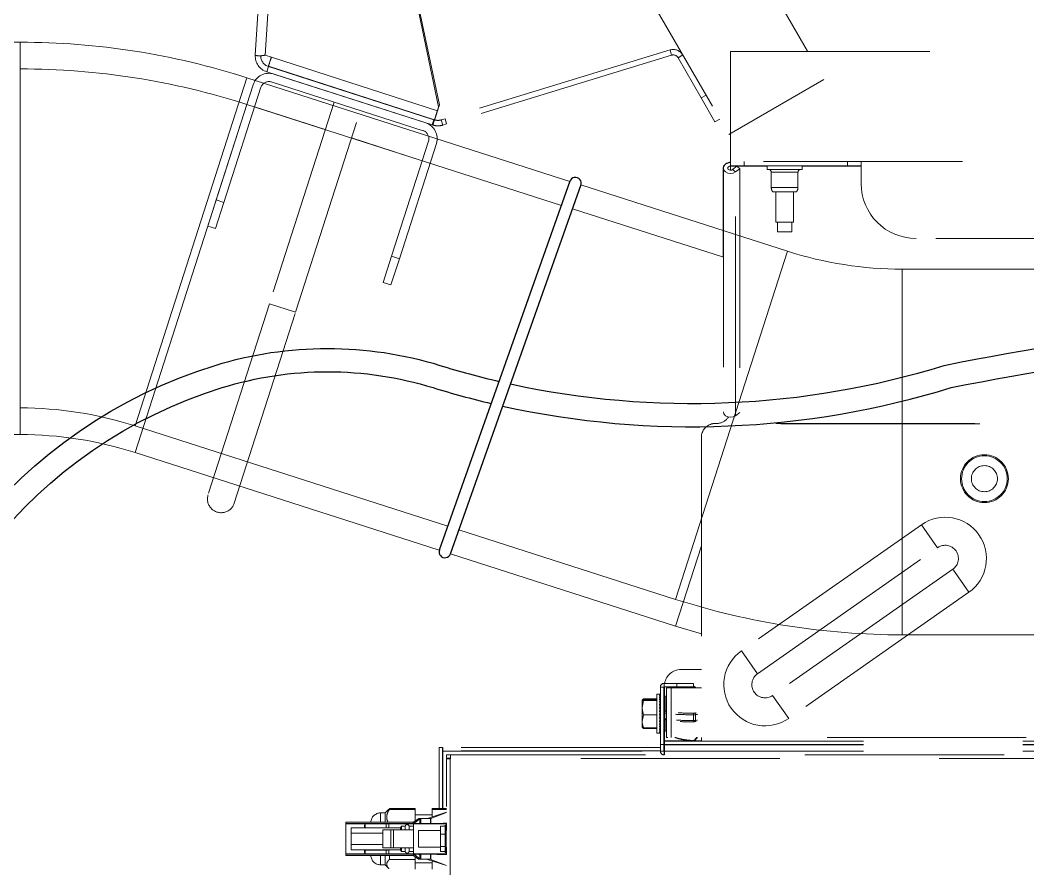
# Model space of a CAD drawing. Header units: feet. Extents: x 0.3 to 98.5, y -18.6 to 31.5.
# Drawn here: x 60.674 to 61.306, y 6.044 to 6.577 of the extents above; entities that cross this region are included whole.
import ezdxf

# ---------------------------------------------------------------- set-up
doc = ezdxf.new("R2010")
doc.units = ezdxf.units.FT
doc.header["$MEASUREMENT"] = 0
doc.linetypes.add('DASHED2', pattern=[0.375, 0.25, -0.125])
for name, color, linetype in [('S-STEL-ANGL', 3, 'Continuous'), ('S-TRACKER TABLE', 252, 'Continuous'), ('STRINGS', 30, 'Continuous')]:
    doc.layers.add(name, color=color, linetype=linetype)

msp = doc.modelspace()

# ---------------------------------------------------------------- linework, layer by layer
at = {"layer": 'S-STEL-ANGL', "flags": 128}
for points in [[(61.01889, 6.4761), (60.93684, 6.24436)], [(61.02575, 6.47367), (60.94371, 6.24193)]]:
    msp.add_lwpolyline(points, dxfattribs=at)
at = {"layer": 'S-STEL-ANGL'}
for centre, start, end in [((61.02228, 6.47478), 338.80398, 162.20548), ((60.94031, 6.24325), 158.80398, 342.20548)]:
    msp.add_arc(centre, 0.00364, start, end, dxfattribs=at)
at = {"layer": 'S-TRACKER TABLE', "linetype": 'DASHED2', "lineweight": 15, "ltscale": 0.5}
for p, q in [((60.88056, 7.05559), (61.1783, 6.53987)), ((60.82076, 7.02106), (61.11851, 6.50535)), ((60.82133, 6.55524), (60.84735, 6.95736)), ((60.82752, 6.55514), (60.85161, 6.92735)), ((60.93643, 6.52263), (60.85161, 6.92735)), ((60.93688, 6.52403), (60.85206, 6.92875)), ((60.83145, 6.55387), (60.82752, 6.55514)), ((60.93567, 6.52026), (60.83145, 6.55387)), ((61.08168, 6.55844), (60.94043, 6.51526)), ((61.08269, 6.55514), (60.94143, 6.51196)), ((61.08269, 6.55514), (61.08168, 6.55844)), ((61.08669, 6.55357), (61.08968, 6.55529)), ((61.10128, 6.52829), (61.08669, 6.55357)), ((61.11971, 6.5574), (61.11971, 6.48836)), ((61.11971, 6.5574), (61.71521, 6.5574)), ((60.8285, 6.54471), (60.82956, 6.54799)), ((60.93348, 6.51464), (60.82956, 6.54799)), ((60.83063, 6.55152), (60.82958, 6.54823)), ((60.82961, 6.5483), (60.82958, 6.54823)), ((60.82963, 6.54822), (60.82958, 6.54823)), ((60.83067, 6.55159), (60.82961, 6.5483)), ((60.82961, 6.5483), (60.82965, 6.54829)), ((60.82963, 6.54821), (60.93385, 6.5146)), ((60.83067, 6.55159), (60.83063, 6.55152)), ((60.83067, 6.55159), (60.83071, 6.55158)), ((60.93242, 6.51135), (60.8285, 6.54471)), ((60.92829, 6.51268), (60.83297, 6.54327)), ((60.81995, 6.53658), (60.79674, 6.46426)), ((60.82488, 6.53499), (60.80167, 6.46268)), ((60.92671, 6.50775), (60.83139, 6.53834)), ((61.1783, 6.53987), (61.11851, 6.50535)), ((60.87352, 6.53406), (60.87347, 6.5339)), ((60.8899, 6.52862), (60.88995, 6.52876)), ((61.10128, 6.52829), (61.10427, 6.53002)), ((61.10991, 6.51334), (61.10128, 6.52829)), ((60.87083, 6.52568), (60.83022, 6.39913)), ((60.93643, 6.52263), (60.93567, 6.52026)), ((60.93688, 6.52403), (60.93612, 6.52166)), ((60.93643, 6.52263), (60.93688, 6.52403)), ((60.84665, 6.39386), (60.88727, 6.52041)), ((60.93491, 6.51789), (60.93385, 6.5146)), ((60.93395, 6.51487), (60.93501, 6.51815)), ((60.93403, 6.51497), (60.93509, 6.51825)), ((60.93501, 6.51815), (60.93491, 6.51789)), ((60.93499, 6.51816), (60.93501, 6.51815)), ((60.93509, 6.51825), (60.93503, 6.51827)), ((60.93567, 6.52026), (60.93612, 6.52166)), ((60.93616, 6.52177), (60.93618, 6.52183)), ((60.93616, 6.52177), (60.93616, 6.52177)), ((60.93242, 6.51135), (60.93348, 6.51464)), ((60.93242, 6.51135), (60.93276, 6.51124)), ((60.93276, 6.51124), (60.93382, 6.51453)), ((60.93348, 6.51464), (60.93382, 6.51453)), ((60.93395, 6.51487), (60.93385, 6.5146)), ((60.9339, 6.51471), (60.93389, 6.51471)), ((60.9339, 6.51471), (60.93403, 6.51497)), ((60.93403, 6.51497), (60.93399, 6.51498)), ((60.93795, 6.5145), (60.94043, 6.51526)), ((60.93896, 6.5112), (60.93795, 6.5145)), ((60.93896, 6.5112), (60.94143, 6.51196)), ((60.94143, 6.51196), (60.94043, 6.51526)), ((61.1129, 6.51507), (61.10991, 6.51334)), ((60.93006, 6.50123), (60.90685, 6.42892)), ((60.93499, 6.49965), (60.91178, 6.42734)), ((61.11501, 6.48423), (61.11501, 6.42828)), ((61.11517, 6.48423), (61.11517, 6.33121)), ((61.71526, 6.48836), (61.1195, 6.48836)), ((61.1195, 6.48836), (61.1195, 6.48766)), ((61.11966, 6.48766), (61.1195, 6.48766)), ((61.11966, 6.48836), (61.11966, 6.4829)), ((61.20162, 6.4856), (61.11966, 6.4856)), ((61.11966, 6.48555), (61.14273, 6.48555)), ((61.12088, 6.48329), (61.12358, 6.48536)), ((61.12358, 6.48536), (61.12553, 6.48387)), ((61.12829, 6.48836), (61.12829, 6.4856)), ((61.16451, 6.48555), (61.20162, 6.48555)), ((61.19299, 6.4856), (61.19299, 6.48836)), ((61.20162, 6.47462), (61.20162, 6.48836)), ((61.12088, 6.48329), (61.12283, 6.4818)), ((61.12283, 6.4818), (61.12553, 6.48387)), ((61.12283, 6.32878), (61.12283, 6.4818)), ((61.12553, 6.48387), (61.12553, 6.33085)), ((61.14275, 6.48336), (61.1645, 6.48336)), ((61.14523, 6.48163), (61.14523, 6.47203)), ((61.14523, 6.48163), (61.16201, 6.48163)), ((61.16201, 6.47203), (61.16201, 6.48163)), ((61.14523, 6.47203), (61.16201, 6.47203)), ((61.14619, 6.46934), (61.16106, 6.46934)), ((61.14814, 6.46934), (61.14814, 6.45027)), ((61.1591, 6.45027), (61.1591, 6.46934)), ((60.79674, 6.46426), (60.79146, 6.44783)), ((60.80167, 6.46268), (60.79639, 6.44625)), ((60.80167, 6.46268), (60.79674, 6.46426)), ((60.79639, 6.44625), (60.79146, 6.44783)), ((61.1591, 6.45027), (61.14814, 6.45027)), ((61.14913, 6.45027), (61.14913, 6.44424)), ((61.15811, 6.44424), (61.15811, 6.45027)), ((61.15811, 6.44424), (61.14913, 6.44424)), ((61.59862, 6.4401), (61.23614, 6.4401)), ((60.90685, 6.42892), (60.90157, 6.41249)), ((60.91178, 6.42734), (60.9065, 6.4109)), ((60.91178, 6.42734), (60.90685, 6.42892)), ((60.9065, 6.4109), (60.90157, 6.41249)), ((60.83022, 6.39913), (60.79171, 6.27916)), ((60.84665, 6.39386), (60.83022, 6.39913)), ((60.80814, 6.27388), (60.84665, 6.39386)), ((61.12553, 6.33085), (61.12283, 6.32878)), ((61.72626, 6.32377), (61.1085, 6.32377)), ((61.11103, 6.3239), (61.11, 6.3239)), ((61.72311, 6.32394), (61.11181, 6.32394)), ((61.10137, 6.31527), (61.10137, 6.15788)), ((61.23957, 6.26035), (61.12646, 6.18115)), ((61.23957, 6.26035), (61.24967, 6.24593)), ((61.13656, 6.16673), (61.24967, 6.24593)), ((61.25918, 6.23235), (61.14606, 6.15315)), ((61.25918, 6.23235), (61.26927, 6.21793)), ((61.26927, 6.21793), (61.15616, 6.13873)), ((61.12646, 6.18115), (61.13656, 6.16673)), ((61.10137, 6.16937), (61.08851, 6.16937)), ((61.07772, 6.15842), (61.07562, 6.15842)), ((61.07562, 6.15842), (61.07562, 6.11819)), ((61.07772, 6.15842), (61.07772, 6.11819)), ((61.07794, 6.15864), (61.07794, 6.16074)), ((61.09633, 6.16074), (61.07794, 6.16074)), ((61.09633, 6.15864), (61.07794, 6.15864)), ((61.07815, 6.15864), (61.07815, 6.15261)), ((61.07945, 6.15788), (61.07945, 6.12682)), ((61.07945, 6.15788), (61.10137, 6.15788)), ((61.08243, 6.15788), (61.08243, 6.12682)), ((61.08597, 6.15864), (61.08597, 6.16074)), ((61.09633, 6.16074), (61.09633, 6.15864)), ((61.09645, 6.15873), (61.09645, 6.15873)), ((61.09645, 6.15788), (61.09645, 6.15873)), ((61.09771, 6.15788), (61.09771, 6.15797)), ((61.06424, 6.15038), (61.06423, 6.15035)), ((61.06423, 6.13309), (61.06423, 6.15033)), ((61.065, 6.14996), (61.06423, 6.14547)), ((61.065, 6.15102), (61.06455, 6.15057)), ((61.07334, 6.15102), (61.065, 6.15102)), ((61.07334, 6.1507), (61.065, 6.1507)), ((61.07334, 6.14996), (61.065, 6.14996)), ((61.07549, 6.15398), (61.07334, 6.15398)), ((61.07334, 6.15398), (61.07334, 6.12947)), ((61.07554, 6.15394), (61.07505, 6.15394)), ((61.07554, 6.1536), (61.07505, 6.1536)), ((61.07554, 6.15289), (61.07505, 6.15289)), ((61.07554, 6.15185), (61.07505, 6.15185)), ((61.07554, 6.1505), (61.07505, 6.1505)), ((61.07554, 6.14888), (61.07505, 6.14888)), ((61.07541, 6.14704), (61.07554, 6.14888)), ((61.07545, 6.14888), (61.07554, 6.1505)), ((61.07546, 6.14888), (61.07554, 6.15028)), ((61.07547, 6.1505), (61.07554, 6.15185)), ((61.07548, 6.1505), (61.07554, 6.15167)), ((61.07548, 6.14888), (61.07554, 6.14978)), ((61.07549, 6.15185), (61.07554, 6.15289)), ((61.0755, 6.15185), (61.07554, 6.15276)), ((61.07554, 6.15126), (61.0755, 6.1505)), ((61.0755, 6.14888), (61.07554, 6.14942)), ((61.07551, 6.15289), (61.07554, 6.1536)), ((61.07551, 6.15289), (61.07554, 6.15352)), ((61.07551, 6.15185), (61.07554, 6.15245)), ((61.07551, 6.1505), (61.07554, 6.15096)), ((61.07554, 6.14978), (61.07551, 6.14978)), ((61.07552, 6.15289), (61.07554, 6.15332)), ((61.07554, 6.15245), (61.07552, 6.15245)), ((61.07552, 6.15185), (61.07554, 6.15222)), ((61.07554, 6.15126), (61.07552, 6.15126)), ((61.07553, 6.1536), (61.07554, 6.15394)), ((61.07553, 6.1536), (61.07554, 6.15392)), ((61.07553, 6.1536), (61.07554, 6.15383)), ((61.07553, 6.1536), (61.07554, 6.15375)), ((61.07554, 6.15332), (61.07553, 6.15332)), ((61.07553, 6.15289), (61.07554, 6.15316)), ((61.07554, 6.15394), (61.07554, 6.15398)), ((61.07554, 6.15383), (61.07554, 6.15383)), ((61.0782, 6.15264), (61.07772, 6.15224)), ((61.07899, 6.15257), (61.0782, 6.15264)), ((61.0782, 6.15264), (61.0782, 6.1308)), ((61.07945, 6.15235), (61.07899, 6.15257)), ((61.07899, 6.15257), (61.07899, 6.1433)), ((61.07945, 6.15313), (61.07903, 6.15255)), ((61.14606, 6.15315), (61.15616, 6.13873)), ((61.07554, 6.14704), (61.07505, 6.14704)), ((61.07554, 6.14505), (61.07505, 6.14505)), ((61.07554, 6.14295), (61.07505, 6.14295)), ((61.07526, 6.14315), (61.07521, 6.14295)), ((61.07526, 6.14315), (61.07554, 6.14505)), ((61.07562, 6.14315), (61.07526, 6.14315)), ((61.07535, 6.14505), (61.07554, 6.14704)), ((61.07562, 6.14401), (61.07539, 6.14401)), ((61.07562, 6.14549), (61.0754, 6.14549)), ((61.07543, 6.14704), (61.07554, 6.14862)), ((61.07562, 6.14607), (61.07545, 6.14607)), ((61.07546, 6.14706), (61.07554, 6.14805)), ((61.07549, 6.14704), (61.07554, 6.14765)), ((61.07562, 6.14652), (61.07549, 6.14652)), ((61.07554, 6.14805), (61.0755, 6.14805)), ((61.07562, 6.14479), (61.0755, 6.14479)), ((61.07562, 6.14682), (61.07552, 6.14682)), ((61.07562, 6.14698), (61.07553, 6.14698)), ((61.07562, 6.14697), (61.07553, 6.14697)), ((61.07786, 6.14674), (61.07778, 6.14688)), ((61.07836, 6.13875), (61.07836, 6.14241)), ((61.07927, 6.14336), (61.07899, 6.1433)), ((61.07927, 6.14329), (61.07927, 6.14336)), ((61.065, 6.14098), (61.06423, 6.13686)), ((61.07334, 6.14098), (61.065, 6.14098)), ((61.07554, 6.14081), (61.07505, 6.14081)), ((61.07554, 6.1387), (61.07505, 6.1387)), ((61.07554, 6.13669), (61.07505, 6.13669)), ((61.07517, 6.14134), (61.07562, 6.14134)), ((61.07562, 6.14133), (61.07526, 6.14133)), ((61.07526, 6.14133), (61.07554, 6.14081)), ((61.07534, 6.13994), (61.07554, 6.1387)), ((61.07562, 6.14225), (61.07538, 6.14225)), ((61.07539, 6.13959), (61.07562, 6.13959)), ((61.07562, 6.13956), (61.0754, 6.13956)), ((61.0754, 6.13811), (61.07554, 6.13669)), ((61.0754, 6.13811), (61.07562, 6.13811)), ((61.07562, 6.13805), (61.07541, 6.13805)), ((61.07544, 6.13628), (61.07554, 6.13482)), ((61.07562, 6.14043), (61.07545, 6.14043)), ((61.07546, 6.14045), (61.07562, 6.14045)), ((61.07546, 6.13752), (61.07562, 6.13752)), ((61.07562, 6.13745), (61.07546, 6.13745)), ((61.07554, 6.1364), (61.07547, 6.1364)), ((61.07562, 6.13649), (61.07549, 6.13649)), ((61.07562, 6.13648), (61.07549, 6.13648)), ((61.07549, 6.1364), (61.07554, 6.1358)), ((61.0755, 6.13706), (61.07562, 6.13706)), ((61.07562, 6.13699), (61.07551, 6.13699)), ((61.07551, 6.13657), (61.07562, 6.13657)), ((61.07552, 6.13881), (61.07562, 6.13881)), ((61.07562, 6.13876), (61.07553, 6.13876)), ((61.07553, 6.13674), (61.07562, 6.13674)), ((61.07562, 6.13666), (61.07553, 6.13666)), ((61.07553, 6.13648), (61.07554, 6.1364)), ((61.07562, 6.13647), (61.07553, 6.13647)), ((61.07776, 6.1366), (61.07778, 6.13657)), ((61.07899, 6.13793), (61.07899, 6.13087)), ((61.09645, 6.14202), (61.09645, 6.13657)), ((61.0971, 6.1366), (61.09801, 6.13676)), ((61.09771, 6.13745), (61.09771, 6.14108)), ((61.06423, 6.13309), (61.06424, 6.13307)), ((61.065, 6.13242), (61.06443, 6.133)), ((61.06488, 6.13278), (61.065, 6.13242)), ((61.07334, 6.13275), (61.065, 6.13275)), ((61.07334, 6.13242), (61.065, 6.13242)), ((61.07554, 6.13482), (61.07505, 6.13482)), ((61.07554, 6.13317), (61.07505, 6.13317)), ((61.07554, 6.13177), (61.07505, 6.13177)), ((61.07554, 6.13068), (61.07505, 6.13068)), ((61.07554, 6.12993), (61.07505, 6.12993)), ((61.07546, 6.13454), (61.07554, 6.13317)), ((61.07554, 6.1358), (61.07547, 6.1358)), ((61.07554, 6.13457), (61.07547, 6.13457)), ((61.07548, 6.13298), (61.07554, 6.13177)), ((61.07554, 6.13295), (61.07548, 6.13295)), ((61.07554, 6.13402), (61.07549, 6.13402)), ((61.07554, 6.1354), (61.0755, 6.1354)), ((61.0755, 6.13457), (61.07554, 6.13402)), ((61.07554, 6.13248), (61.0755, 6.13248)), ((61.0755, 6.13166), (61.07554, 6.13068)), ((61.07554, 6.1316), (61.0755, 6.1316)), ((61.07554, 6.13367), (61.07551, 6.13367)), ((61.07551, 6.13295), (61.07554, 6.13248)), ((61.07554, 6.13123), (61.07551, 6.13123)), ((61.07551, 6.13063), (61.07554, 6.12993)), ((61.07554, 6.13055), (61.07551, 6.13055)), ((61.07552, 6.1357), (61.07554, 6.1354)), ((61.07552, 6.13477), (61.07554, 6.13457)), ((61.07552, 6.13396), (61.07554, 6.13367)), ((61.07554, 6.13219), (61.07552, 6.13219)), ((61.07552, 6.1316), (61.07554, 6.13123)), ((61.07554, 6.131), (61.07552, 6.131)), ((61.07554, 6.13029), (61.07552, 6.13029)), ((61.07552, 6.12991), (61.07554, 6.12953)), ((61.07553, 6.13314), (61.07554, 6.13295)), ((61.07553, 6.13245), (61.07554, 6.13219)), ((61.07553, 6.13175), (61.07554, 6.1316)), ((61.07553, 6.13121), (61.07554, 6.131)), ((61.07553, 6.13067), (61.07554, 6.13055)), ((61.07553, 6.13055), (61.07554, 6.13029)), ((61.07553, 6.13028), (61.07554, 6.13013)), ((61.07554, 6.13013), (61.07553, 6.13013)), ((61.07553, 6.12985), (61.07554, 6.1297)), ((61.07554, 6.12985), (61.07553, 6.12985)), ((61.07554, 6.12992), (61.07554, 6.12985)), ((61.07772, 6.1312), (61.0782, 6.1308)), ((61.07815, 6.11587), (61.07815, 6.13084)), ((61.0782, 6.1308), (61.07899, 6.13087)), ((61.07899, 6.13087), (61.07945, 6.1311)), ((61.07903, 6.13086), (61.07945, 6.1303)), ((61.07334, 6.12947), (61.07549, 6.12947)), ((61.07554, 6.12953), (61.07505, 6.12953)), ((61.07554, 6.12947), (61.07531, 6.12947)), ((61.07554, 6.1295), (61.07547, 6.1295)), ((61.07554, 6.1297), (61.07553, 6.1297)), ((61.07554, 6.12969), (61.07554, 6.12962)), ((61.07554, 6.12962), (61.07554, 6.12962)), ((61.07554, 6.12953), (61.07554, 6.1295)), ((61.07554, 6.1295), (61.07554, 6.12947)), ((61.09638, 6.12471), (61.07815, 6.12471)), ((61.07815, 6.1245), (61.75488, 6.1245)), ((61.75531, 6.12682), (61.07945, 6.12682)), ((61.09645, 6.12471), (61.09645, 6.12492)), ((61.10137, 6.12471), (61.09647, 6.12471)), ((61.10137, 6.1245), (61.10137, 6.12682)), ((60.93668, 6.12056), (60.93668, 6.08207)), ((60.93668, 6.12056), (60.93878, 6.12056)), ((60.93878, 6.12056), (60.93878, 6.08207)), ((60.93909, 6.11819), (60.93878, 6.11819)), ((60.939, 6.08207), (60.939, 6.11819)), ((61.07562, 6.12056), (60.93909, 6.12056)), ((60.93909, 6.11819), (60.93909, 6.12056)), ((61.07562, 6.11845), (60.93909, 6.11845)), ((60.93909, 6.11824), (61.07562, 6.11824)), ((61.07562, 6.12239), (61.07772, 6.12239)), ((61.07772, 6.11819), (61.07562, 6.11819)), ((61.07815, 6.12056), (61.07772, 6.12056)), ((61.07815, 6.11845), (61.07772, 6.11845)), ((61.07772, 6.11824), (61.07815, 6.11824)), ((61.07794, 6.11797), (61.07794, 6.11587)), ((61.07815, 6.11797), (61.07794, 6.11797)), ((61.07815, 6.12239), (61.75488, 6.12239)), ((61.07815, 6.12217), (61.75488, 6.12217)), ((61.07815, 6.11819), (61.75488, 6.11819)), ((60.94137, 6.11376), (60.94137, 6.11587)), ((60.94137, 6.11587), (61.82825, 6.11587)), ((60.94137, 6.11376), (60.94392, 6.11376)), ((60.94137, 5.85852), (60.94137, 6.11332)), ((60.94137, 6.11332), (60.94392, 6.11332)), ((60.94369, 6.11332), (60.94369, 5.85852)), ((60.94392, 6.11587), (60.94392, 6.11332)), ((61.8257, 6.11354), (60.94392, 6.11354)), ((60.90288, 6.07941), (60.89995, 6.07941)), ((60.89995, 6.07354), (60.89995, 6.07941)), ((60.90524, 6.08177), (60.90288, 6.07941)), ((60.90288, 6.07354), (60.90288, 6.07941)), ((60.90555, 6.08207), (60.90527, 6.08174)), ((60.90555, 6.0816), (60.90555, 6.08207)), ((60.92169, 6.08207), (60.90555, 6.08207)), ((60.90555, 6.0816), (60.92169, 6.0816)), ((60.92169, 6.08207), (60.92169, 6.07425)), ((60.94137, 6.07987), (60.92942, 6.07596)), ((60.94137, 6.07975), (60.93163, 6.07598)), ((60.9324, 6.07694), (60.9324, 6.08207)), ((60.94137, 6.08207), (60.9324, 6.08207)), ((60.9324, 6.0816), (60.94137, 6.0816)), ((60.92039, 6.07354), (60.8782, 6.07354)), ((60.8782, 6.05265), (60.8782, 6.07354)), ((60.92039, 6.07354), (60.92039, 6.07259)), ((60.92465, 6.07573), (60.92057, 6.07249)), ((60.92389, 6.07577), (60.92088, 6.07369)), ((60.92088, 6.07369), (60.92088, 6.0728)), ((60.9324, 6.0782), (60.92169, 6.0782)), ((60.92389, 6.07513), (60.92389, 6.07577)), ((60.93132, 6.07592), (60.92438, 6.07592)), ((60.92438, 6.07592), (60.92438, 6.07552)), ((60.92465, 6.07283), (60.92465, 6.07573)), ((60.92519, 6.07249), (60.92519, 6.07592)), ((60.92942, 6.07596), (60.92942, 6.07592)), ((60.93132, 6.07249), (60.93132, 6.07592)), ((60.93163, 6.07598), (60.93163, 6.07275)), ((60.94133, 6.07288), (60.94133, 6.06838)), ((60.8782, 6.07266), (60.92039, 6.07266)), ((60.8782, 6.07259), (60.92029, 6.07259)), ((60.91253, 6.07), (60.88148, 6.07)), ((60.88148, 6.05619), (60.88148, 6.07)), ((60.88148, 6.06662), (60.9015, 6.06662)), ((60.88985, 6.07012), (60.88985, 6.07058)), ((60.90512, 6.07012), (60.88985, 6.07012)), ((60.89028, 6.07012), (60.89028, 6.07259)), ((60.9015, 6.06871), (60.9015, 6.05749)), ((60.9015, 6.06871), (60.92057, 6.06871)), ((60.9034, 6.07), (60.9034, 6.07259)), ((60.90512, 6.07259), (60.90512, 6.07012)), ((60.90633, 6.06871), (60.90633, 6.05749)), ((60.90806, 6.06871), (60.90806, 6.05749)), ((60.91304, 6.07112), (60.91253, 6.07)), ((60.91253, 6.06871), (60.91253, 6.07)), ((60.91545, 6.07112), (60.91304, 6.07112)), ((60.91304, 6.06871), (60.91304, 6.07112)), ((60.91545, 6.06871), (60.91545, 6.07112)), ((60.92057, 6.07112), (60.91787, 6.07112)), ((60.91787, 6.06871), (60.91787, 6.07112)), ((60.92057, 6.05371), (60.92057, 6.07249)), ((60.92057, 6.07249), (60.94023, 6.07249)), ((60.93769, 6.06838), (60.9238, 6.06838)), ((60.9238, 6.05782), (60.9238, 6.06838)), ((60.92519, 6.0727), (60.93132, 6.0727)), ((60.94045, 6.071), (60.93769, 6.071)), ((60.93769, 6.05519), (60.93769, 6.071)), ((60.94114, 6.07173), (60.94045, 6.07173)), ((60.94045, 6.05447), (60.94045, 6.07173)), ((60.94114, 6.05447), (60.94114, 6.07173)), ((60.94137, 6.06838), (60.94114, 6.06838)), ((60.94045, 6.06614), (60.93769, 6.06614)), ((60.9015, 6.05957), (60.88148, 6.05957)), ((60.88148, 6.05619), (60.91253, 6.05619)), ((60.88985, 6.05607), (60.90512, 6.05607)), ((60.88985, 6.05561), (60.88985, 6.05607)), ((60.89028, 6.0536), (60.89028, 6.05607)), ((60.9015, 6.05749), (60.92057, 6.05749)), ((60.9034, 6.0536), (60.9034, 6.05619)), ((60.90512, 6.05607), (60.90512, 6.0536)), ((60.91253, 6.05619), (60.91253, 6.05749)), ((60.91253, 6.05619), (60.91304, 6.05507)), ((60.91304, 6.05507), (60.91304, 6.05749)), ((60.91304, 6.05507), (60.91545, 6.05507)), ((60.91545, 6.05507), (60.91545, 6.05749)), ((60.91787, 6.05507), (60.91787, 6.05749)), ((60.91787, 6.05507), (60.92057, 6.05507)), ((60.9238, 6.05782), (60.93769, 6.05782)), ((60.94045, 6.05824), (60.93769, 6.05824)), ((60.94045, 6.05519), (60.93769, 6.05519)), ((60.94045, 6.05447), (60.94114, 6.05447)), ((60.94114, 6.05782), (60.94137, 6.05782)), ((60.94133, 6.05782), (60.94133, 6.05332)), ((60.8782, 6.0536), (60.92029, 6.0536)), ((60.92039, 6.05353), (60.8782, 6.05353)), ((60.8782, 6.05265), (60.92039, 6.05265)), ((60.89995, 6.04679), (60.89995, 6.05265)), ((60.90288, 6.04679), (60.90288, 6.05265)), ((60.90555, 6.05017), (60.90555, 6.05265)), ((60.90555, 6.05017), (60.92169, 6.05017)), ((60.92039, 6.05265), (60.92039, 6.0536)), ((60.92057, 6.05371), (60.92465, 6.05046)), ((60.92057, 6.05371), (60.94023, 6.05371)), ((60.92088, 6.05339), (60.92088, 6.0525)), ((60.92088, 6.0525), (60.92389, 6.05043)), ((60.92169, 6.05194), (60.92169, 6.04412)), ((60.92169, 6.04799), (60.9324, 6.04799)), ((60.92389, 6.05043), (60.92389, 6.05107)), ((60.92438, 6.05068), (60.92438, 6.05027)), ((60.92438, 6.05027), (60.93132, 6.05027)), ((60.92465, 6.05046), (60.92465, 6.05336)), ((60.92519, 6.05371), (60.92519, 6.05027)), ((60.93132, 6.05349), (60.92519, 6.05349)), ((60.92942, 6.05027), (60.92942, 6.05023)), ((60.92942, 6.05023), (60.94137, 6.04632)), ((60.93132, 6.05027), (60.93132, 6.05371)), ((60.93163, 6.05345), (60.93163, 6.05021)), ((60.93163, 6.05021), (60.94137, 6.04644)), ((60.9324, 6.04412), (60.9324, 6.04926)), ((60.89995, 6.04679), (60.90288, 6.04679)), ((60.90288, 6.04679), (60.90524, 6.04442))]:
    msp.add_line(p, q, dxfattribs=at)
at = {"layer": 'S-TRACKER TABLE', "linetype": 'Continuous', "lineweight": 15}
for p, q in [((60.67372, 6.56326), (60.54148, 6.56326)), ((60.67372, 6.56326), (60.67372, 6.31695)), ((60.74583, 6.32241), (60.81599, 6.54099)), ((60.81599, 6.54099), (61.01881, 6.47589)), ((60.81599, 6.52425), (60.74583, 6.30567)), ((61.01349, 6.46086), (60.81599, 6.52425)), ((60.86529, 6.50843), (60.82092, 6.52267)), ((60.9261, 6.48891), (60.88173, 6.50315)), ((61.02575, 6.47367), (61.15537, 6.43207)), ((61.11517, 6.42823), (61.02043, 6.45863)), ((61.08521, 6.21348), (61.15537, 6.43207)), ((61.22748, 6.42078), (61.79945, 6.42078)), ((61.22748, 6.19121), (61.22748, 6.42078)), ((60.94217, 6.25939), (60.74583, 6.32241)), ((60.5762, 6.31695), (60.67372, 6.31695)), ((60.74583, 6.30567), (60.93684, 6.24436)), ((61.08521, 6.21348), (60.9491, 6.25717)), ((61.10137, 6.24708), (61.08521, 6.19674)), ((60.94378, 6.24213), (61.08521, 6.19674)), ((61.08521, 6.19674), (61.10137, 6.19187)), ((61.79733, 6.19121), (61.22748, 6.19121))]:
    msp.add_line(p, q, dxfattribs=at)
at = {"layer": 'S-TRACKER TABLE', "linetype": 'DASHED2', "lineweight": 15, "ltscale": 0.5, "flags": 128}
for points in [[(61.11966, 6.48766), (61.11794, 6.4874), (61.11649, 6.48666), (61.11551, 6.48554), (61.11517, 6.48423), (61.11551, 6.48291), (61.11649, 6.4818), (61.11794, 6.48105), (61.11966, 6.48079), (61.12138, 6.48105), (61.12283, 6.4818)], [(61.11966, 6.48555), (61.11893, 6.48542), (61.11834, 6.48508), (61.11799, 6.48457), (61.11796, 6.484), (61.11824, 6.48347), (61.1188, 6.48308), (61.11951, 6.48291), (61.12025, 6.48298), (61.12088, 6.48329)], [(61.12283, 6.32878), (61.12138, 6.32804), (61.11966, 6.32778), (61.11794, 6.32804), (61.11649, 6.32878), (61.11551, 6.3299), (61.11517, 6.33121)], [(61.07908, 6.15253), (61.07942, 6.15303), (61.07945, 6.15307)], [(61.07945, 6.1431), (61.07933, 6.14318), (61.07927, 6.14329)], [(61.0981, 6.14225), (61.09772, 6.14217), (61.09696, 6.14204)], [(61.09771, 6.14108), (61.09851, 6.14122), (61.09907, 6.14133)], [(61.09888, 6.13766), (61.09851, 6.13758), (61.09771, 6.13745)], [(61.09896, 6.12682), (61.09851, 6.12629), (61.09771, 6.12547)]]:
    msp.add_lwpolyline(points, dxfattribs=at)
at = {"layer": 'S-TRACKER TABLE', "linetype": 'DASHED2', "lineweight": 15, "ltscale": 0.5}
for radius in [0.01504, 0.01435, 0.0082]:
    msp.add_circle((61.27904, 6.28925), radius, dxfattribs=at)
at = {"layer": 'S-TRACKER TABLE', "linetype": 'Continuous', "lineweight": 15}
for centre, radius, start, end in [((60.67372, 6.09774), 0.46552, 72.20548, 90), ((60.67372, 6.081), 0.46552, 72.20548, 90), ((61.22748, 6.65673), 0.23595, 252.20548, 270), ((60.67372, 6.09774), 0.23595, 72.20548, 90), ((60.67372, 6.081), 0.23595, 72.20548, 90), ((61.22748, 6.65673), 0.46552, 252.20548, 270)]:
    msp.add_arc(centre, radius, start, end, dxfattribs=at)
at = {"layer": 'S-TRACKER TABLE', "linetype": 'DASHED2', "lineweight": 15, "ltscale": 0.5}
for centre, radius, start, end in [((60.83167, 6.55457), 0.01036, 176.29734, 252.20548), ((60.83167, 6.55457), 0.0069, 176.29734, 252.20548), ((62.37812, 6.05571), 1.62498, 162.1468, 162.35635), ((65.82333, 4.94279), 5.24543, 162.11306, 162.17798), ((61.34579, 6.38817), 0.54043, 162.14302, 162.40666), ((61.0837, 6.55184), 0.0069, 30, 107), ((61.0837, 6.55184), 0.00345, 30, 107), ((60.82981, 6.53341), 0.01036, 72.20548, 162.20548), ((60.82981, 6.53341), 0.00518, 72.20548, 162.20548), ((65.92756, 4.90918), 5.24543, 162.11306, 162.17798), ((64.26405, 5.44761), 3.49695, 162.11306, 162.17798), ((63.18706, 5.79864), 2.36421, 162.18968, 162.27881), ((60.92513, 6.50282), 0.01036, 342.20548, 72.20548), ((60.92513, 6.50282), 0.00518, 342.20548, 72.20548), ((61.11903, 6.48362), 0.00407, 83.45913, 171.44831), ((61.14672, 6.48448), 0.00413, 164.22069, 195.77931), ((61.16053, 6.48448), 0.00413, 344.22069, 15.77931), ((61.14351, 6.48163), 0.00173, 0, 90), ((61.16374, 6.48163), 0.00173, 90, 180), ((61.23614, 6.47462), 0.03452, 180, 270), ((61.11103, 6.33254), 0.00863, 275.21086, 327.74981), ((61.11, 6.31527), 0.00863, 100.04362, 180), ((60.79993, 6.27652), 0.00863, 162.20548, 342.20548), ((61.25442, 6.23914), 0.02589, 305, 125), ((61.25442, 6.23914), 0.00829, 305, 125), ((61.14131, 6.15994), 0.02589, 125, 305), ((61.08851, 6.15902), 0.01036, 90, 170.40593), ((61.14131, 6.15994), 0.00829, 125, 305), ((61.07794, 6.15842), 0.00232, 90, 180), ((61.07794, 6.15842), 0.000219, 90, 180), ((61.09642, 6.12306), 0.03534, 89.94435, 99.9017), ((61.09652, 6.15653), 0.00187, 50.42631, 92.18243), ((61.09728, 6.158), 0.000435, 356.51452, 52.49798), ((61.07927, 6.14238), 0.000911, 89.84056, 179.83967), ((61.07963, 6.14376), 0.00187, 227.18765, 264.62246), ((61.07953, 6.13991), 0.00165, 224.61793, 267.19218), ((61.09616, 6.33474), 0.19373, 266.72009, 270.08556), ((61.09619, 6.33329), 0.19591, 266.95549, 270.07584), ((61.09623, 6.33201), 0.19, 267.173, 270.06736), ((61.09632, 6.33217), 0.19561, 267.56441, 270.03733), ((61.0965, 6.14569), 0.00368, 269.26217, 277.15052), ((61.09657, 6.1502), 0.00919, 269.26217, 277.15052), ((61.09657, 6.14657), 0.00919, 269.26217, 277.15052), ((61.0968, 6.14114), 0.000916, 356.2937, 80.11524), ((61.097, 6.13722), 0.000628, 265.96461, 298.7871), ((61.09685, 6.13741), 0.000865, 301.57863, 2.78154), ((61.09628, 6.15722), 0.0323, 250.27943, 270.30344), ((61.09648, 6.12567), 0.000748, 267.81757, 309.57369), ((61.08859, 6.13404), 0.01225, 313.06574, 323.85176), ((61.09724, 6.12562), 0.000604, 241.6424, 299.95032), ((61.09728, 6.12545), 0.000435, 307.50296, 3.48545), ((61.07794, 6.11819), 0.00232, 180, 270), ((61.07794, 6.11819), 0.000219, 180, 270), ((60.89995, 6.07337), 0.00604, 90, 178.36275), ((60.92039, 6.0744), 0.000863, 270, 304.60568), ((60.92438, 6.07506), 0.000863, 90, 124.60568), ((60.92408, 6.07313), 0.000639, 272.62091, 332.46435), ((60.92519, 6.07506), 0.000863, 90, 128.51979), ((60.92915, 6.07679), 0.000863, 270, 288.11514), ((60.93132, 6.07679), 0.000863, 270, 291.17809), ((60.91666, 6.07083), 0.00124, 13.65713, 166.34287), ((60.92057, 6.0733), 0.000817, 270.13072, 311.29732), ((60.93126, 6.07287), 0.00039, 278.47185, 341.22885), ((60.93132, 6.07383), 0.00112, 269.90551, 286.03748), ((60.91666, 6.05536), 0.00124, 193.65713, 346.34287), ((60.89995, 6.05283), 0.00604, 181.63725, 270), ((60.92039, 6.05179), 0.000863, 55.39432, 90), ((60.92057, 6.05289), 0.000817, 48.70268, 89.86928), ((60.92438, 6.05114), 0.000863, 235.39432, 270), ((60.92408, 6.05307), 0.000639, 27.53565, 87.37909), ((60.92519, 6.05114), 0.000863, 231.48021, 270), ((60.92915, 6.04941), 0.000863, 71.88486, 90), ((60.93126, 6.05332), 0.00039, 18.77115, 81.52815), ((60.93132, 6.05237), 0.00112, 73.96252, 90.09449), ((60.93132, 6.04941), 0.000863, 68.82191, 90)]:
    msp.add_arc(centre, radius, start, end, dxfattribs=at)
for centre, major_axis, ratio, start_param, end_param in [((61.07505, 6.14172), (0.00022, 0.01225), 0.230155, 6.212801, 6.361929), ((61.07505, 6.14172), (0.00073, 0.01225), 0.222982, 0.087921, 0.262454), ((61.07505, 6.14172), (0.00122, 0.01225), 0.208496, 0.269789, 0.444322), ((61.07505, 6.14172), (0.00165, 0.01225), 0.187496, 0.448905, 0.623437), ((61.07505, 6.14172), (0.00203, 0.01225), 0.161013, 0.624815, 0.799348), ((61.07505, 6.14172), (0.00234, 0.01225), 0.130158, 0.79752, 0.972053), ((61.07505, 6.14172), (0.00257, 0.01225), 0.096025, 0.967391, 1.141924), ((61.07505, 6.14172), (0.00046, 0.01225), 0.227763, 6.273063, 6.332476), ((61.07505, 6.14172), (0.00273, 0.01225), 0.059625, 1.13506, 1.309593), ((61.07505, 6.14172), (0.00282, 0.01225), 0.021886, 1.301324, 1.475857), ((61.07505, 6.14172), (0.00282, 0.01225), 0.016333, 4.641586, 4.816119), ((61.07505, 6.14172), (0.00266, 0.01225), 0.079306, 1.045665, 1.073275), ((61.07505, 6.14172), (0.00275, 0.01225), 0.054194, 4.475455, 4.649988), ((61.07505, 6.14172), (0.0026, 0.01225), 0.090845, 4.308042, 4.482575), ((61.07505, 6.14172), (0.00238, 0.01225), 0.125369, 4.138536, 4.313069), ((61.07505, 6.14172), (0.00208, 0.01225), 0.156767, 3.966274, 4.140807), ((61.07505, 6.14172), (0.00171, 0.01225), 0.183956, 3.79084, 3.965373), ((61.07505, 6.14172), (0.00128, 0.01225), 0.205822, 3.612174, 3.786707), ((61.07505, 6.14172), (0.00081, 0.01225), 0.221313, 3.43066, 3.605193), ((61.07505, 6.14172), (0.0003, 0.01225), 0.229587, 3.247146, 3.421679), ((61.07505, 6.14172), (-0.00022, 0.01225), 0.230155, 3.137413, 3.237382), ((60.89351, 6.0631), (0, 0.01666), 0.24643, 0.964354, 1.104772), ((60.89351, 6.0631), (0, 0.01666), 0.24643, 2.036821, 2.177239)]:
    msp.add_ellipse(centre, major_axis=major_axis, ratio=ratio, start_param=start_param, end_param=end_param, dxfattribs=at)
msp.add_open_spline([(60.82752, 6.55514), (60.82668, 6.555), (60.825, 6.55473), (60.82297, 6.55475), (60.82158, 6.55496), (60.82142, 6.55514), (60.82133, 6.55524)], degree=3, dxfattribs=at)
for points, knots in [([(60.93276, 6.51124), (60.93384, 6.511), (60.93595, 6.51051), (60.93797, 6.51097), (60.93896, 6.5112)], [0, 0, 0, 0, 0.50874, 1, 1, 1, 1]), ([(60.93382, 6.51453), (60.93454, 6.51437), (60.93599, 6.51404), (60.93729, 6.51435), (60.93795, 6.5145)], [0, 0, 0, 0, 0.49985, 1, 1, 1, 1]), ([(61.14523, 6.47203), (61.14528, 6.47147), (61.14537, 6.47049), (61.14594, 6.46969), (61.14619, 6.46934)], [0, 0, 0, 0, 0.563081, 1, 1, 1, 1]), ([(61.16106, 6.46934), (61.16136, 6.46979), (61.16192, 6.47061), (61.16198, 6.47159), (61.16201, 6.47203)], [0, 0, 0, 0, 0.553144, 1, 1, 1, 1]), ([(61.11, 6.3239), (61.10986, 6.3239), (61.10935, 6.3239), (61.10885, 6.32382), (61.1085, 6.32377)], [0, 0, 0, 0, 0.289948, 1, 1, 1, 1]), ([(61.11181, 6.32394), (61.11167, 6.32393), (61.11141, 6.32391), (61.11114, 6.32391), (61.11103, 6.3239)], [0, 0, 0, 0, 0.55863, 1, 1, 1, 1]), ([(61.09414, 6.15864), (61.09311, 6.15856), (61.09139, 6.15844), (61.08976, 6.15806), (61.0891, 6.15791)], [0, 0, 0, 0, 0.596203, 1, 1, 1, 1]), ([(61.09754, 6.15835), (61.09747, 6.1584), (61.09733, 6.15852), (61.09705, 6.15864), (61.09676, 6.15872), (61.09655, 6.15873), (61.09645, 6.15873)], [0, 0, 0, 0, 0.257107, 0.509609, 0.757304, 1, 1, 1, 1]), ([(61.065, 6.1507), (61.06468, 6.15061), (61.06427, 6.15049), (61.06423, 6.15036), (61.06423, 6.15033)], [0, 0, 0, 0, 0.75774, 1, 1, 1, 1]), ([(61.06423, 6.15033), (61.06432, 6.15023), (61.06444, 6.15011), (61.06489, 6.14999), (61.065, 6.14996)], [0, 0, 0, 0, 0.775769, 1, 1, 1, 1]), ([(61.06423, 6.14547), (61.06423, 6.14536), (61.06424, 6.14385), (61.06463, 6.14236), (61.065, 6.14098)], [0, 0, 0, 0, 0.070201, 1, 1, 1, 1]), ([(61.07836, 6.14241), (61.07837, 6.14251), (61.07839, 6.14272), (61.07855, 6.14301), (61.07876, 6.1432), (61.07892, 6.14327), (61.07899, 6.1433)], [0, 0, 0, 0, 0.270758, 0.541615, 0.816823, 1, 1, 1, 1]), ([(61.06423, 6.13686), (61.06423, 6.13677), (61.06424, 6.13538), (61.06463, 6.13401), (61.065, 6.13275)], [0, 0, 0, 0, 0.070201, 1, 1, 1, 1]), ([(61.07772, 6.13769), (61.07783, 6.1375), (61.07797, 6.13727), (61.07811, 6.13703), (61.07814, 6.13698)], [0, 0, 0, 0, 0.793604, 1, 1, 1, 1]), ([(61.07836, 6.13875), (61.07839, 6.13856), (61.07846, 6.1382), (61.07879, 6.13788), (61.07907, 6.13771), (61.0793, 6.13764), (61.0794, 6.13761)], [0, 0, 0, 0, 0.246745, 0.462026, 0.750981, 1, 1, 1, 1]), ([(61.09645, 6.13661), (61.09653, 6.13661), (61.0967, 6.13662), (61.09693, 6.13663), (61.09714, 6.13665), (61.09725, 6.13666), (61.0973, 6.13667)], [0, 0, 0, 0, 0.247192, 0.496261, 0.7472, 1, 1, 1, 1]), ([(61.065, 6.13275), (61.06489, 6.13277), (61.06449, 6.13288), (61.06438, 6.13299), (61.0643, 6.13307)], [0, 0, 0, 0, 0.256659, 1, 1, 1, 1]), ([(61.08475, 6.12682), (61.08556, 6.12651), (61.08698, 6.12596), (61.08854, 6.12565), (61.08921, 6.12551)], [0, 0, 0, 0, 0.573016, 1, 1, 1, 1]), ([(61.08921, 6.12551), (61.08966, 6.12541), (61.09123, 6.12503), (61.09368, 6.12478), (61.09566, 6.12473), (61.09645, 6.12471)], [0, 0, 0, 0, 0.196278, 0.676162, 1, 1, 1, 1]), ([(61.09645, 6.12471), (61.09655, 6.12472), (61.09676, 6.12473), (61.09705, 6.12481), (61.09733, 6.12493), (61.09747, 6.12504), (61.09754, 6.1251)], [0, 0, 0, 0, 0.242696, 0.490391, 0.742893, 1, 1, 1, 1]), ([(60.90469, 6.07354), (60.90458, 6.07373), (60.90405, 6.07465), (60.90374, 6.07636), (60.90396, 6.07858), (60.90471, 6.08031), (60.90536, 6.0813), (60.90555, 6.0816)], [0, 0, 0, 0, 0.072772, 0.355554, 0.613676, 0.881514, 1, 1, 1, 1]), ([(60.92111, 6.07269), (60.92164, 6.07272), (60.92242, 6.07275), (60.92383, 6.0728), (60.92443, 6.07282), (60.92465, 6.07283)], [0, 0, 0, 0, 0.584706, 0.851036, 1, 1, 1, 1]), ([(60.92465, 6.07283), (60.92469, 6.07281), (60.92478, 6.07277), (60.92492, 6.07273), (60.92507, 6.07271), (60.92514, 6.07271), (60.92519, 6.0727)], [0, 0, 0, 0, 0.347779, 0.693541, 0.817926, 1, 1, 1, 1]), ([(60.93163, 6.07275), (60.93324, 6.07277), (60.93643, 6.07282), (60.9397, 6.07286), (60.94133, 6.07288)], [0, 0, 0, 0, 0.504284, 1, 1, 1, 1]), ([(60.94133, 6.07288), (60.94132, 6.07285), (60.94132, 6.0728), (60.94126, 6.07271), (60.94113, 6.07262), (60.94079, 6.07251), (60.94047, 6.07249), (60.94023, 6.07249)], [0, 0, 0, 0, 0.077089, 0.154139, 0.26443, 0.460052, 1, 1, 1, 1]), ([(60.92057, 6.07249), (60.92057, 6.07249), (60.9206, 6.07251), (60.92076, 6.07263), (60.92095, 6.07266), (60.92111, 6.07269)], [0, 0, 0, 0, 0.013286, 0.201551, 1, 1, 1, 1]), ([(60.90527, 6.04445), (60.90494, 6.04479), (60.90417, 6.04558), (60.90372, 6.04688), (60.90396, 6.04827), (60.90471, 6.04936), (60.90536, 6.04998), (60.90555, 6.05017)], [0, 0, 0, 0, 0.182683, 0.431944, 0.65947, 0.895559, 1, 1, 1, 1]), ([(60.92111, 6.0535), (60.92095, 6.05353), (60.92076, 6.05357), (60.9206, 6.05368), (60.92057, 6.05371), (60.92057, 6.05371)], [0, 0, 0, 0, 0.798449, 0.986714, 1, 1, 1, 1]), ([(60.92465, 6.05336), (60.92404, 6.05339), (60.92256, 6.05343), (60.92165, 6.05348), (60.92111, 6.0535)], [0, 0, 0, 0, 0.415229, 1, 1, 1, 1]), ([(60.92465, 6.05336), (60.92471, 6.05339), (60.92479, 6.05343), (60.92494, 6.05347), (60.92506, 6.05349), (60.92514, 6.05349), (60.92519, 6.05349)], [0, 0, 0, 0, 0.457271, 0.684998, 0.789758, 1, 1, 1, 1]), ([(60.94133, 6.05332), (60.9397, 6.05334), (60.93643, 6.05337), (60.93324, 6.05342), (60.93163, 6.05345)], [0, 0, 0, 0, 0.495678, 1, 1, 1, 1]), ([(60.94023, 6.05371), (60.94045, 6.0537), (60.94074, 6.05369), (60.94106, 6.0536), (60.9412, 6.05353), (60.94129, 6.05344), (60.94132, 6.05337), (60.94133, 6.05333), (60.94133, 6.05332)], [0, 0, 0, 0, 0.507701, 0.649393, 0.791942, 0.878275, 0.965292, 1, 1, 1, 1])]:
    msp.add_open_spline(points, degree=3, knots=knots, dxfattribs=at)
at = {"layer": 'STRINGS'}
for points in [[(60.98152, 6.34874, 0.129168), (61.25384, 6.36038, -0.050305), (61.56968, 6.392, -0.000477), (61.79937, 6.41116, -0.000477)], [(60.97661, 6.33485, 0.130023), (61.25815, 6.34641, -0.050398), (61.56537, 6.37715, 0.00204), (61.79922, 6.39589, 0.00204)], [(60.57662, 6.08168, -0.311522), (60.79614, 6.36038, -0.150947), (60.93722, 6.36038, 0.017942), (60.97437, 6.35034, 0.017942)], [(60.59126, 6.08168, -0.310671), (60.80045, 6.34641, -0.150947), (60.9329, 6.34641, 0.017193), (60.96946, 6.33648, 0.017193)]]:
    msp.add_lwpolyline(points, format="xyb", dxfattribs=at)

doc.saveas('drawing.dxf')
